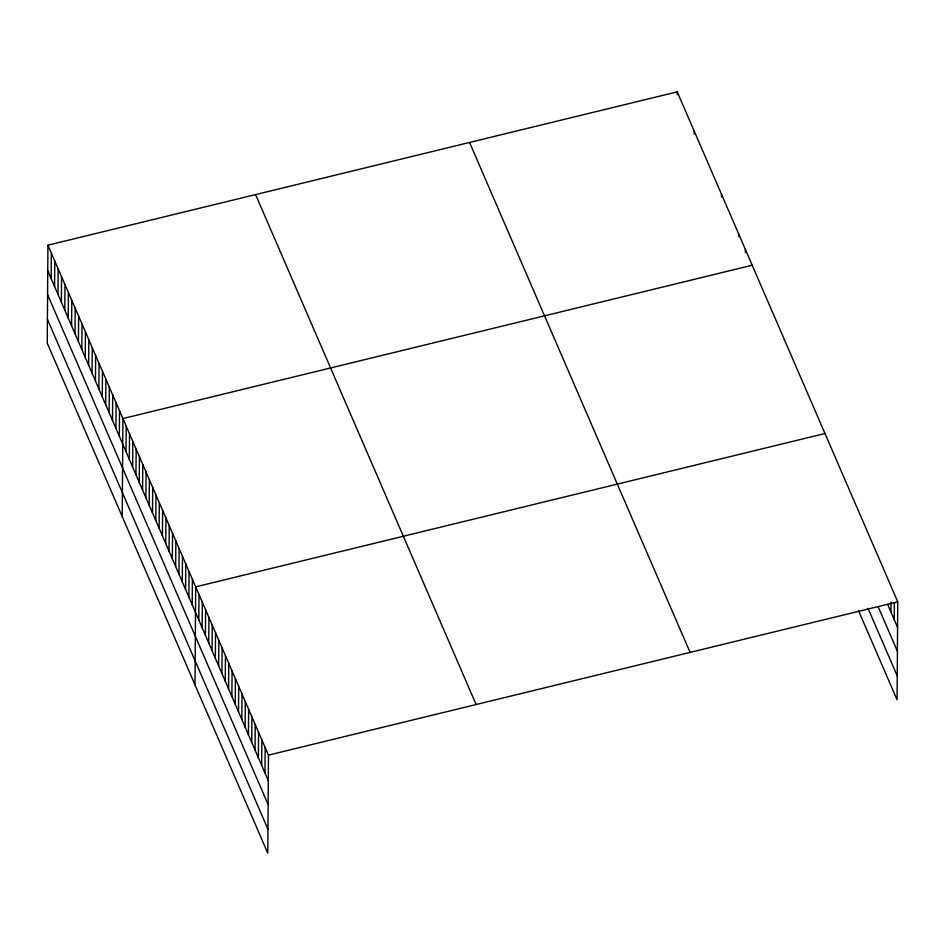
<?xml version="1.0" encoding="UTF-8"?>
<svg xmlns="http://www.w3.org/2000/svg" width="945" height="945" viewBox="0 0 945 945"><rect width="100%" height="100%" fill="white"/><g stroke="black" fill="none" stroke-linecap="round" stroke-linejoin="round"><path stroke-width="1.42" d="M47.935 245.18L47.25 343.2L267.778 853.146L268.463 755.126L47.935 245.18L677.222 91.854L897.75 601.8L897.065 699.82L858.473 610.576M51.16 278.598L51.337 253.059M54.574 286.489L54.751 260.95M57.976 294.367L58.153 268.829M61.39 302.246L61.567 276.708M64.792 310.125L64.981 284.587M68.205 318.004L68.383 292.466M71.607 325.883L71.796 300.345M75.021 333.774L75.198 308.235M78.435 341.653L78.612 316.114M81.837 349.532L82.014 323.993M85.251 357.411L85.428 331.872M88.653 365.29L88.83 339.751M92.067 373.169L92.244 347.63M95.469 381.048L95.646 355.521M98.882 388.938L99.06 363.4M102.284 396.817L102.462 371.279M105.698 404.696L105.875 379.158M109.1 412.575L109.277 387.037M112.514 420.454L112.691 394.915M115.916 428.333L116.093 402.806M119.33 436.224L119.507 410.685M122.224 516.584L122.909 418.564L752.196 265.238M126.039 451.745L126.217 426.207M129.347 459.4L129.524 433.861M132.654 467.043L132.843 441.504M135.962 474.697L136.151 449.159M139.269 482.34L139.458 456.813M142.589 489.994L142.766 464.456M145.896 497.649L146.073 472.11M149.204 505.291L149.381 479.753M152.511 512.946L152.688 487.407M155.819 520.589L155.996 495.05M159.126 528.243L159.303 502.705M162.434 535.886L162.611 510.347M165.741 543.54L165.918 518.002M169.049 551.183L169.226 525.644M172.356 558.838L172.533 533.299M175.664 566.48L175.841 540.942M178.971 574.135L179.148 548.596M182.279 581.777L182.456 556.251M185.586 589.432L185.763 563.893M188.894 597.086L189.071 571.548M192.201 604.729L192.378 579.19M195.001 684.865L195.686 586.845L824.973 433.519M198.816 620.026L198.993 594.488M202.124 627.681L202.301 602.142M205.431 635.323L205.608 609.785M208.739 642.978L208.916 617.439M212.046 650.621L212.223 625.082M215.354 658.275L215.531 632.737M218.661 665.918L218.838 640.391M221.969 673.572L222.146 648.034M225.276 681.227L225.465 655.688M228.584 688.87L228.773 663.331M231.891 696.524L232.08 670.985M235.21 704.167L235.388 678.628M238.518 711.821L238.695 686.283M241.825 719.464L242.003 693.925M245.133 727.118L245.31 701.58M248.44 734.761L248.618 709.222M251.748 742.416L251.925 716.877M255.055 750.058L255.233 724.52M258.363 757.713L258.54 732.174M261.671 765.355L261.848 739.829M264.978 773.01L265.155 747.471M677.199 94.701L677.222 91.854M694.244 134.095L694.268 131.261M721.507 197.151L721.531 194.304M738.553 236.545L738.565 233.71M745.369 252.315L745.381 249.48M890.958 612.029L891.029 602.107M894.265 619.684L894.383 602.662M268.463 755.126L897.75 601.8M887.65 604.387L897.573 627.338M878.106 606.631L897.407 651.247M868.018 608.332L897.23 675.899M469.559 142.459L690.086 652.393M255.599 194.587L476.126 704.521M47.758 270.719L268.286 780.664M47.593 294.639L268.12 804.573M47.415 319.28L267.943 829.226"/></g></svg>
